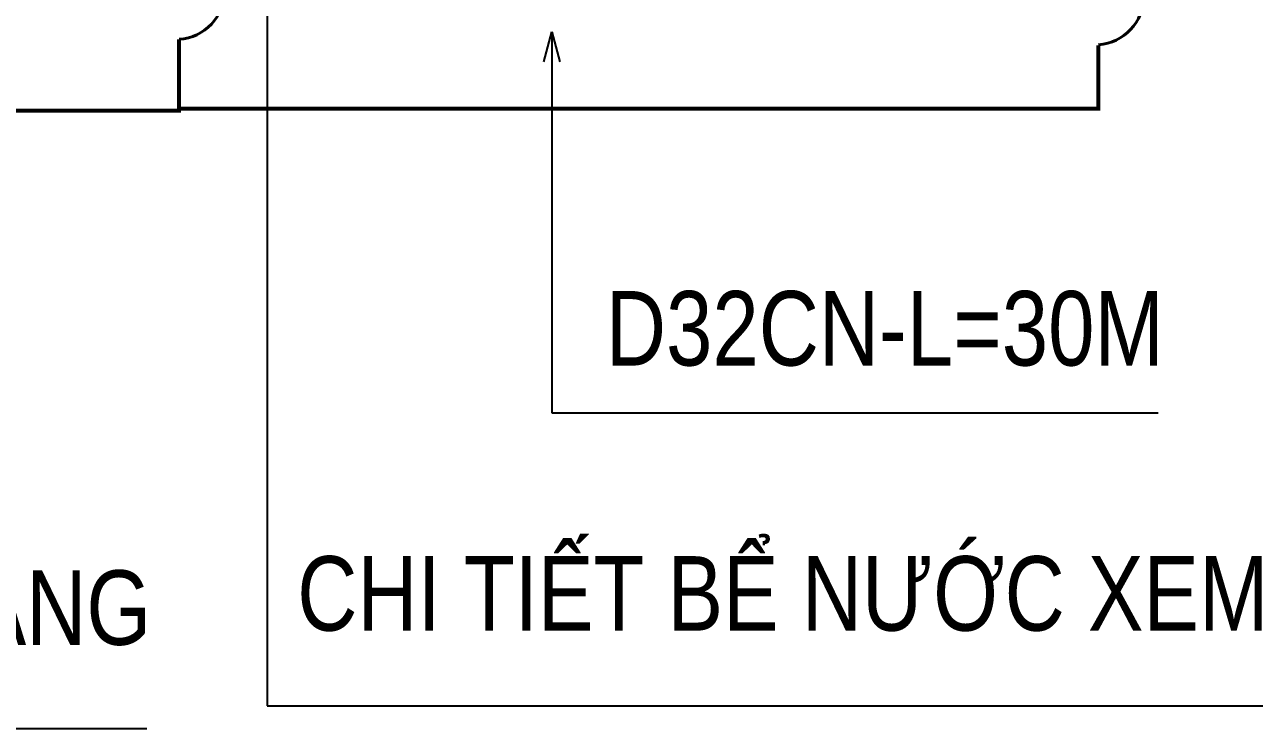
# Model space of a CAD drawing. Header units: millimetres. Extents: x -294625 to 2136527, y -251383 to 128331.
# Drawn here: x 1083488 to 1095859, y -91220 to -84137 of the extents above; entities that cross this region are included whole.
import ezdxf
from ezdxf.lldxf.tags import DXFTag

# ---------------------------------------------------------------- set-up
doc = ezdxf.new("R2010")
doc.units = ezdxf.units.MM
doc.linetypes.add('CONTINOUS', pattern=[0])
for name, color, linetype, lineweight in [('00-N-4-NUOC LANH', 4, 'NU-NUOC LANH', 40), ('00-N-TEXT', 7, 'CONTINOUS', 9), ('N3-NOTE', 11, 'Continuous', 13)]:
    doc.layers.add(name, color=color, linetype=linetype, lineweight=lineweight)
doc.styles.add('P-ARIAL', font='arial.ttf', dxfattribs={"height": 3})
doc.styles.add('P-VNTIMEH', font='vntimeh.shx', dxfattribs={"width": 0.75, "height": 300})
doc.styles.add('TXT', font='txt.shx')
tags = doc.linetypes.add('NU-NUOC LANH', pattern='A,0.6,-0.4,["CW",TXT,S=0.2,R=0,X=-0.25,Y=-0.1],-0.25', length=1.25).pattern_tags.tags
tags[6] = DXFTag(74, 10)
doc.dimstyles.new('N-NOTE', dxfattribs={"dimtxt": 200, "dimasz": 30, "dimexe": 50, "dimexo": 50, "dimgap": 100, "dimtad": 1, "dimdec": 0, "dimdsep": 46, "dimtxsty": 'P-VNTIMEH', "dimblk": 'OPEN30', "dimcen": 0, "dimse1": 1, "dimse2": 1, "dimclrd": 256, "dimclre": 7, "dimclrt": 256, "dimadec": 0, "dimazin": 0, "dimtfac": 1, "dimtdec": 0, "dimtix": 1, "dimtmove": 2, "dimatfit": 3, "dimldrblk": 'OPEN30', "dimfxl": 1, "dimtolj": 1, "dimtzin": 0, "dimarcsym": 0})

# ---------------------------------------------------------------- blocks, each defined once
blk = doc.blocks.new('_Open30')
at = {"color": 0, "linetype": 'ByBlock', "lineweight": -2}
for p, q in [((-1, 0.268), (0, 0)), ((0, 0), (-1, -0.268)), ((0, 0), (-1, 0))]:
    blk.add_line(p, q, dxfattribs=at)

msp = doc.modelspace()

# ---------------------------------------------------------------- linework, layer by layer
at = {"layer": '00-N-4-NUOC LANH', "ltscale": 1500, "const_width": 40}
for points in [[(1063377.7, -85005.1), (1063377.7, -85005.1), (1085042.4, -85005.1), (1085042.4, -84285.8)], [(1085042.4, -84983.2), (1094289.5, -84983.2), (1094289.5, -84346.6)]]:
    msp.add_lwpolyline(points, dxfattribs=at)
at = {"layer": '00-N-4-NUOC LANH', "ltscale": 1500}
for centre in [(1085012.4, -83800.2), (1094259.5, -83854)]:
    msp.add_arc(centre, 486.5, 273.53329, 86.46671, dxfattribs=at)

# ---------------------------------------------------------------- texts
at = {"layer": '00-N-TEXT', "color": 2, "char_height": 750, "line_spacing_factor": 0.8, "style": 'P-ARIAL'}
for s, width, insert, attachment_point in [('{\\W0.8;D32CN-L=30M}', 3109.14, (1089335.3, -86818.7), 1), ('{\\W0.8;CHI TIẾT BỂ NƯỚC XEM BV CHI TIẾT ĐÀI PHUN NƯỚC KHÔ}', 25103.49, (1110239.9, -89486.6), 3), ('{\\W0.8;KẾT NỐI HỆ THỐNG ỐNG CẤP NƯỚC HIỆN TRẠNG}', 22517.507, (1084761.2, -89629.4), 3)]:
    msp.add_mtext_dynamic_manual_height_columns(s, width=width, gutter_width=5, heights=[0], dxfattribs=dict(at, insert=insert, attachment_point=attachment_point))

# ---------------------------------------------------------------- leaders
at = {"layer": 'N3-NOTE'}
for points in [[(1085929.6, -80404), (1085929.6, -90992.5), (1109854.4, -90992.5)], [(1088792.3, -84211.4), (1088792.3, -88045.5), (1094889.1, -88045.5)], [(1063560.8, -85005.1), (1063571.8, -91220.2), (1084716.7, -91220.2)]]:
    msp.add_leader(points, dimstyle='N-NOTE', override={"dimasz": 300, "dimgap": 100, "dimtad": 0}, dxfattribs=at)

doc.saveas('drawing.dxf')
